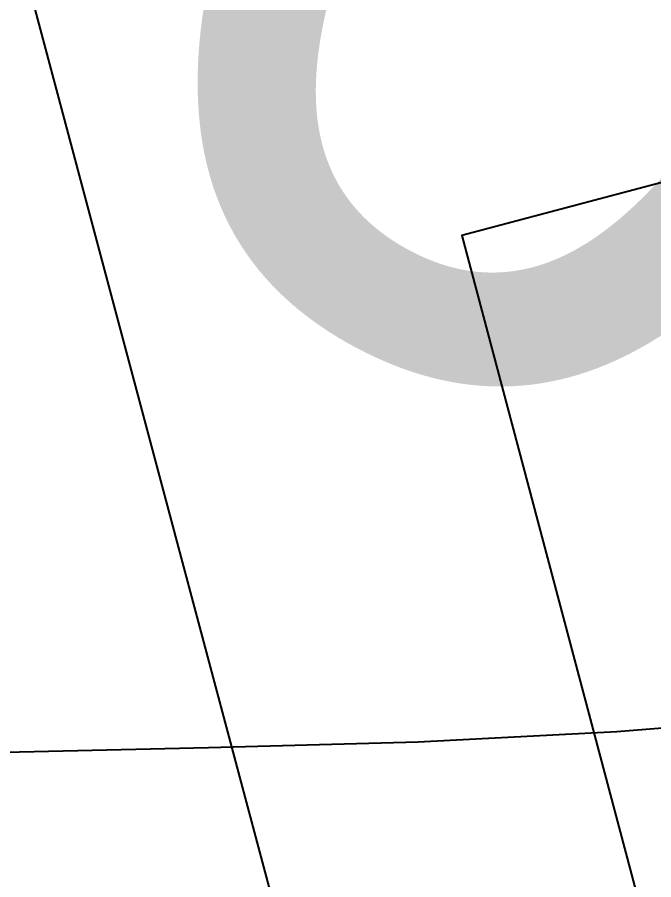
# Model space of a CAD drawing. Header units: millimetres. Extents: x 156921 to 159642, y 477538 to 479586.
# Drawn here: x 157494.445 to 157496.24, y 479242.115 to 479244.548 of the extents above; entities that cross this region are included whole.
import ezdxf

# ---------------------------------------------------------------- set-up
doc = ezdxf.new("R2010")
doc.units = ezdxf.units.MM
doc.header["$MEASUREMENT"] = 0
doc.linetypes.add('CONT', pattern=[2, 1, 1])
doc.layers.add('F0017111', color=94, linetype='Continuous', transparency=0.6)
doc.layers.add('노면표시_차선', color=255, linetype='Continuous')
doc.layers.add('평면선형', color=12, linetype='Continuous')
doc.styles.get("Standard").update_dxf_attribs({"font": 'BAREUNDOTUMPRO1.TTF'})

msp = doc.modelspace()

# ---------------------------------------------------------------- linework, layer by layer
at = {"layer": 'F0017111', "transparency": 33554521, "flags": 128}
msp.add_lwpolyline([(157493.0841, 479242.3997), (157493.3695, 479242.4293), (157493.572, 479242.4439), (157493.7332, 479242.451), (157494.3681, 479242.4747), (157494.9839, 479242.4885), (157495.5749, 479242.5042), (157496.1358, 479242.5336), (157496.4167, 479242.5559)], dxfattribs=at)
msp.add_lwpolyline([(157493.0841, 479242.3997), (157493.3695, 479242.4293), (157493.572, 479242.4439), (157493.7332, 479242.451), (157494.3681, 479242.4747), (157494.9839, 479242.4885), (157495.5749, 479242.5042), (157496.1358, 479242.5336), (157496.4167, 479242.5559)], dxfattribs=at)
at = {"layer": '노면표시_차선', "color": 7, "linetype": 'CONT', "flags": 128}
for points in [[(157499.2728, 479245.9208), (157494.4757, 479244.643), (157495.3017, 479241.542)], [(157500.3795, 479245.1753), (157495.6987, 479243.933), (157496.5034, 479240.9011)]]:
    msp.add_lwpolyline(points, dxfattribs=at)

# ---------------------------------------------------------------- texts
at = {"layer": '평면선형', "color": 8, "linetype": 'CONT', "insert": (157493.3858, 479244.6808), "char_height": 3, "attachment_point": 8, "rotation": 332.1463}
msp.add_mtext('0+400', dxfattribs=at)

doc.saveas('drawing.dxf')
